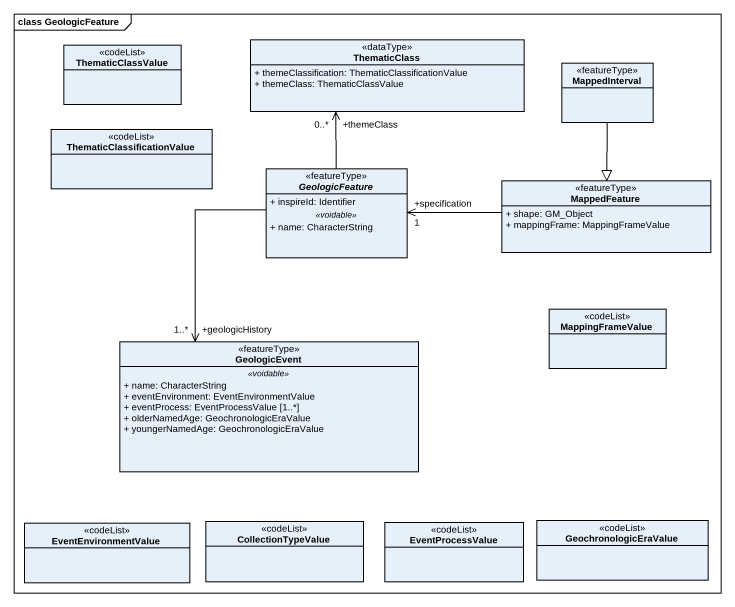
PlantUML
@startuml
mainframe class GeologicFeature
hide circle
hide empty members
skinparam classAttributeIconSize 0
class ThematicClassValue <<codeList>>
class ThematicClass <<dataType>> {
  + themeClassification: ThematicClassificationValue
  + themeClass: ThematicClassValue
}
class MappedInterval <<featureType>>
class ThematicClassificationValue <<codeList>>
abstract class GeologicFeature <<featureType>> {
  + inspireId: Identifier
  .. <<voidable>> ..
  + name: CharacterString
}
class MappedFeature <<featureType>> {
  + shape: GM_Object
  + mappingFrame: MappingFrameValue
}
class MappingFrameValue <<codeList>>
class GeologicEvent <<featureType>> {
  .. <<voidable>> ..
  + name: CharacterString
  + eventEnvironment: EventEnvironmentValue
  + eventProcess: EventProcessValue [1..*]
  + olderNamedAge: GeochronologicEraValue
  + youngerNamedAge: GeochronologicEraValue
}
class CollectionTypeValue <<codeList>>
class GeochronologicEraValue <<codeList>>
class EventEnvironmentValue <<codeList>>
class EventProcessValue <<codeList>>
MappedInterval --|> MappedFeature
GeologicFeature -up-> "+themeClass\n0..*" ThematicClass
GeologicFeature --> "+geologicHistory\n1..*" GeologicEvent
MappedFeature -left-> "+specification\n1" GeologicFeature
@enduml
